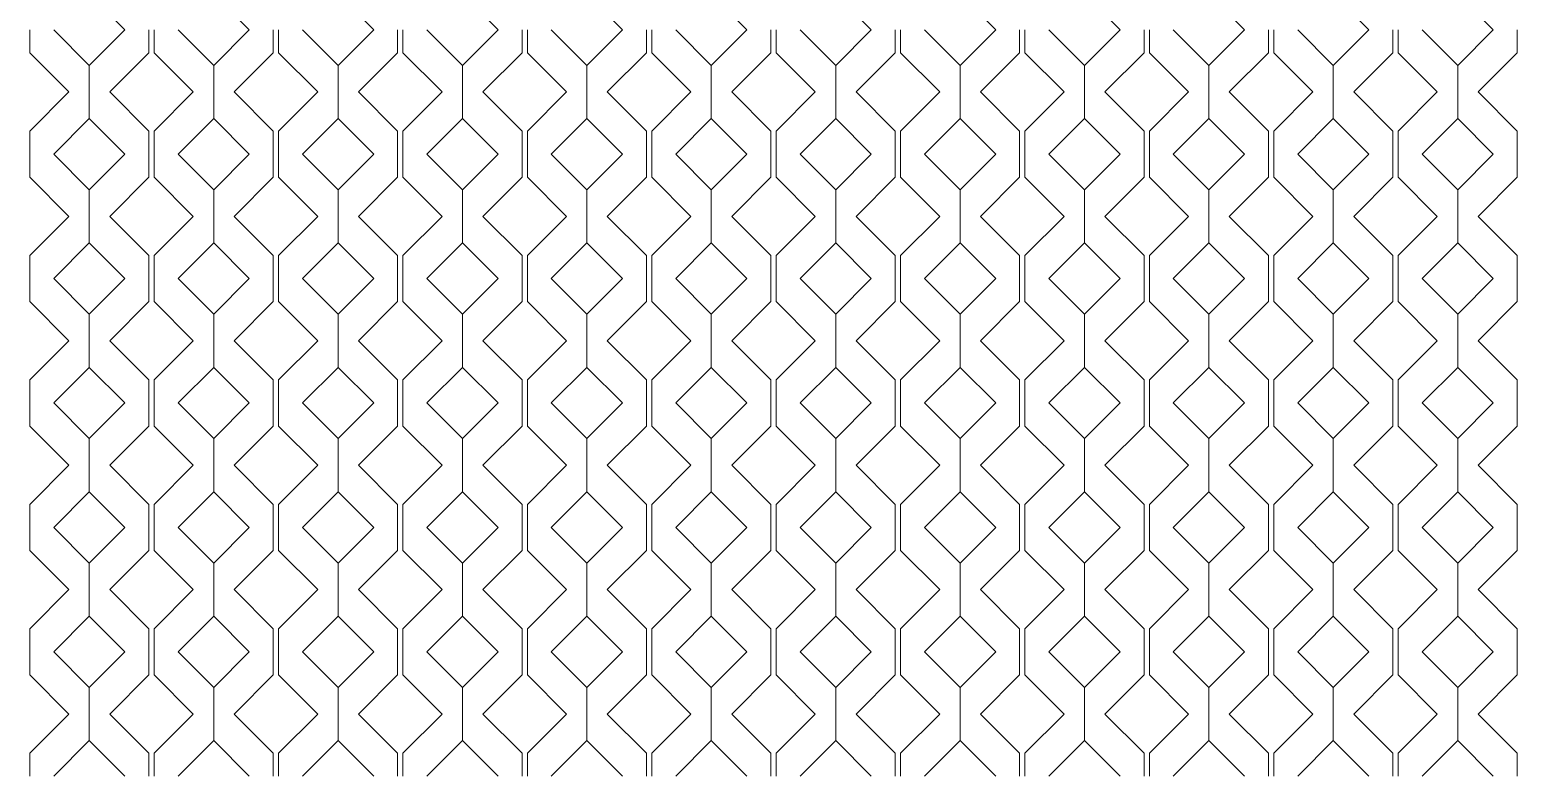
# Model space of a CAD drawing. Header units: millimetres. Extents: x -20794 to 71174, y -103753 to 30644.
# Drawn here: x -8493 to -4507, y 15667 to 17667 of the extents above; entities that cross this region are included whole.
import ezdxf

# ---------------------------------------------------------------- set-up
doc = ezdxf.new("R2010")
doc.units = ezdxf.units.MM
doc.header["$MEASUREMENT"] = 0
doc.layers.add('Местность - Рельеф', color=7, linetype='Continuous')
doc.layers.add('Местность - Рельеф_Ном._пера__102', color=7, linetype='Continuous', lineweight=5, true_color=0xcccccc)

# ---------------------------------------------------------------- blocks, each defined once
blk = doc.blocks.new('*X1')
at = {"layer": 'Местность - Рельеф_Ном._пера__102', "color": 254, "linetype": 'Continuous', "lineweight": 5, "true_color": 0xcccccc}
for p, q in [((-8333.324835, 17762.0786), (-8237.8952, 17666.649)), ((-7999.991835, 17762.0786), (-7904.5622, 17666.649)), ((-7666.658835, 17762.0786), (-7571.2292, 17666.649)), ((-7333.325835, 17762.0786), (-7237.8962, 17666.649)), ((-6999.992835, 17762.0786), (-6904.5632, 17666.649)), ((-6666.659835, 17762.0786), (-6571.2302, 17666.649)), ((-6333.326835, 17762.0786), (-6237.8972, 17666.649)), ((-5999.993835, 17762.0786), (-5904.5642, 17666.649)), ((-5666.660835, 17762.0786), (-5571.2312, 17666.649)), ((-5333.327835, 17762.0786), (-5237.8982, 17666.649)), ((-4999.994835, 17762.0786), (-4904.5652, 17666.649)), ((-4666.661835, 17762.0786), (-4571.2322, 17666.649)), ((-8492.894, 17666.649), (-8492.894, 17604.905)), ((-8333.325, 17571.22), (-8428.754, 17666.649)), ((-8237.8954, 17666.649), (-8333.325, 17571.22)), ((-8173.756, 17666.649), (-8173.756, 17604.905)), ((-8159.561, 17666.649), (-8159.561, 17604.905)), ((-7999.992, 17571.22), (-8095.421, 17666.649)), ((-7904.5624, 17666.649), (-7999.992, 17571.22)), ((-7840.423, 17666.649), (-7840.423, 17604.905)), ((-7826.228, 17666.649), (-7826.228, 17604.905)), ((-7666.659, 17571.22), (-7762.088, 17666.649)), ((-7571.2294, 17666.649), (-7666.659, 17571.22)), ((-7507.09, 17666.649), (-7507.09, 17604.905)), ((-7492.895, 17666.649), (-7492.895, 17604.905)), ((-7333.326, 17571.22), (-7428.755, 17666.649)), ((-7237.8964, 17666.649), (-7333.326, 17571.22)), ((-7173.757, 17666.649), (-7173.757, 17604.905)), ((-7159.562, 17666.649), (-7159.562, 17604.905)), ((-6999.993, 17571.22), (-7095.422, 17666.649)), ((-6904.5634, 17666.649), (-6999.993, 17571.22)), ((-6840.424, 17666.649), (-6840.424, 17604.905)), ((-6826.229, 17666.649), (-6826.229, 17604.905)), ((-6666.66, 17571.22), (-6762.089, 17666.649)), ((-6571.2304, 17666.649), (-6666.66, 17571.22)), ((-6507.091, 17666.649), (-6507.091, 17604.905)), ((-6492.896, 17666.649), (-6492.896, 17604.905)), ((-6333.327, 17571.22), (-6428.756, 17666.649)), ((-6237.8974, 17666.649), (-6333.327, 17571.22)), ((-6173.758, 17666.649), (-6173.758, 17604.905)), ((-6159.563, 17666.649), (-6159.563, 17604.905)), ((-5999.994, 17571.22), (-6095.423, 17666.649)), ((-5904.5644, 17666.649), (-5999.994, 17571.22)), ((-5840.425, 17666.649), (-5840.425, 17604.905)), ((-5826.23, 17666.649), (-5826.23, 17604.905)), ((-5666.661, 17571.22), (-5762.09, 17666.649)), ((-5571.2314, 17666.649), (-5666.661, 17571.22)), ((-5507.092, 17666.649), (-5507.092, 17604.905)), ((-5492.897, 17666.649), (-5492.897, 17604.905)), ((-5333.328, 17571.22), (-5428.757, 17666.649)), ((-5237.8984, 17666.649), (-5333.328, 17571.22)), ((-5173.759, 17666.649), (-5173.759, 17604.905)), ((-5159.564, 17666.649), (-5159.564, 17604.905)), ((-4999.995, 17571.22), (-5095.424, 17666.649)), ((-4904.5654, 17666.649), (-4999.995, 17571.22)), ((-4840.426, 17666.649), (-4840.426, 17604.905)), ((-4826.231, 17666.649), (-4826.231, 17604.905)), ((-4666.662, 17571.22), (-4762.091, 17666.649)), ((-4571.2324, 17666.649), (-4666.662, 17571.22)), ((-4507.093, 17666.649), (-4507.093, 17604.905)), ((-8387.972, 17499.983), (-8492.894, 17604.905)), ((-8173.756, 17604.905), (-8278.6781, 17499.983)), ((-8054.639, 17499.983), (-8159.561, 17604.905)), ((-7840.423, 17604.905), (-7945.3451, 17499.983)), ((-7721.306, 17499.983), (-7826.228, 17604.905)), ((-7507.09, 17604.905), (-7612.0121, 17499.983)), ((-7387.973, 17499.983), (-7492.895, 17604.905)), ((-7173.757, 17604.905), (-7278.6791, 17499.983)), ((-7054.64, 17499.983), (-7159.562, 17604.905)), ((-6840.424, 17604.905), (-6945.3461, 17499.983)), ((-6721.307, 17499.983), (-6826.229, 17604.905)), ((-6507.091, 17604.905), (-6612.0131, 17499.983)), ((-6387.974, 17499.983), (-6492.896, 17604.905)), ((-6173.758, 17604.905), (-6278.6801, 17499.983)), ((-6054.641, 17499.983), (-6159.563, 17604.905)), ((-5840.425, 17604.905), (-5945.3471, 17499.983)), ((-5721.308, 17499.983), (-5826.23, 17604.905)), ((-5507.092, 17604.905), (-5612.0141, 17499.983)), ((-5387.975, 17499.983), (-5492.897, 17604.905)), ((-5173.759, 17604.905), (-5278.6811, 17499.983)), ((-5054.642, 17499.983), (-5159.564, 17604.905)), ((-4840.426, 17604.905), (-4945.3481, 17499.983)), ((-4721.309, 17499.983), (-4826.231, 17604.905)), ((-4507.093, 17604.905), (-4612.0151, 17499.983)), ((-8333.325, 17428.7456), (-8333.325, 17571.22)), ((-8333.324835, 17571.22), (-8333.324835, 17428.7456)), ((-7999.992, 17428.7456), (-7999.992, 17571.22)), ((-7999.991835, 17571.22), (-7999.991835, 17428.7456)), ((-7666.659, 17428.7456), (-7666.659, 17571.22)), ((-7666.658835, 17571.22), (-7666.658835, 17428.7456)), ((-7333.326, 17428.7456), (-7333.326, 17571.22)), ((-7333.325835, 17571.22), (-7333.325835, 17428.7456)), ((-6999.993, 17428.7456), (-6999.993, 17571.22)), ((-6999.992835, 17571.22), (-6999.992835, 17428.7456)), ((-6666.66, 17428.7456), (-6666.66, 17571.22)), ((-6666.659835, 17571.22), (-6666.659835, 17428.7456)), ((-6333.327, 17428.7456), (-6333.327, 17571.22)), ((-6333.326835, 17571.22), (-6333.326835, 17428.7456)), ((-5999.994, 17428.7456), (-5999.994, 17571.22)), ((-5999.993835, 17571.22), (-5999.993835, 17428.7456)), ((-5666.661, 17428.7456), (-5666.661, 17571.22)), ((-5666.660835, 17571.22), (-5666.660835, 17428.7456)), ((-5333.328, 17428.7456), (-5333.328, 17571.22)), ((-5333.327835, 17571.22), (-5333.327835, 17428.7456)), ((-4999.995, 17428.7456), (-4999.995, 17571.22)), ((-4999.994835, 17571.22), (-4999.994835, 17428.7456)), ((-4666.662, 17428.7456), (-4666.662, 17571.22)), ((-4666.661835, 17571.22), (-4666.661835, 17428.7456)), ((-8492.894, 17395.0605), (-8387.972, 17499.983)), ((-8278.6781, 17499.983), (-8173.756, 17395.0605)), ((-8159.561, 17395.0605), (-8054.639, 17499.983)), ((-7945.3451, 17499.983), (-7840.423, 17395.0605)), ((-7826.228, 17395.0605), (-7721.306, 17499.983)), ((-7612.0121, 17499.983), (-7507.09, 17395.0605)), ((-7492.895, 17395.0605), (-7387.973, 17499.983)), ((-7278.6791, 17499.983), (-7173.757, 17395.0605)), ((-7159.562, 17395.0605), (-7054.64, 17499.983)), ((-6945.3461, 17499.983), (-6840.424, 17395.0605)), ((-6826.229, 17395.0605), (-6721.307, 17499.983)), ((-6612.0131, 17499.983), (-6507.091, 17395.0605)), ((-6492.896, 17395.0605), (-6387.974, 17499.983)), ((-6278.6801, 17499.983), (-6173.758, 17395.0605)), ((-6159.563, 17395.0605), (-6054.641, 17499.983)), ((-5945.3471, 17499.983), (-5840.425, 17395.0605)), ((-5826.23, 17395.0605), (-5721.308, 17499.983)), ((-5612.0141, 17499.983), (-5507.092, 17395.0605)), ((-5492.897, 17395.0605), (-5387.975, 17499.983)), ((-5278.6811, 17499.983), (-5173.759, 17395.0605)), ((-5159.564, 17395.0605), (-5054.642, 17499.983)), ((-4945.3481, 17499.983), (-4840.426, 17395.0605)), ((-4826.231, 17395.0605), (-4721.309, 17499.983)), ((-4612.0151, 17499.983), (-4507.093, 17395.0605)), ((-8428.754, 17333.316165), (-8333.325, 17428.7458)), ((-8333.324835, 17428.7456), (-8237.8952, 17333.316)), ((-8095.421, 17333.316165), (-7999.992, 17428.7458)), ((-7999.991835, 17428.7456), (-7904.5622, 17333.316)), ((-7762.088, 17333.316165), (-7666.659, 17428.7458)), ((-7666.658835, 17428.7456), (-7571.2292, 17333.316)), ((-7428.755, 17333.316165), (-7333.326, 17428.7458)), ((-7333.325835, 17428.7456), (-7237.8962, 17333.316)), ((-7095.422, 17333.316165), (-6999.993, 17428.7458)), ((-6999.992835, 17428.7456), (-6904.5632, 17333.316)), ((-6762.089, 17333.316165), (-6666.66, 17428.7458)), ((-6666.659835, 17428.7456), (-6571.2302, 17333.316)), ((-6428.756, 17333.316165), (-6333.327, 17428.7458)), ((-6333.326835, 17428.7456), (-6237.8972, 17333.316)), ((-6095.423, 17333.316165), (-5999.994, 17428.7458)), ((-5999.993835, 17428.7456), (-5904.5642, 17333.316)), ((-5762.09, 17333.316165), (-5666.661, 17428.7458)), ((-5666.660835, 17428.7456), (-5571.2312, 17333.316)), ((-5428.757, 17333.316165), (-5333.328, 17428.7458)), ((-5333.327835, 17428.7456), (-5237.8982, 17333.316)), ((-5095.424, 17333.316165), (-4999.995, 17428.7458)), ((-4999.994835, 17428.7456), (-4904.5652, 17333.316)), ((-4762.091, 17333.316165), (-4666.662, 17428.7458)), ((-4666.661835, 17428.7456), (-4571.2322, 17333.316)), ((-8492.894, 17395.0605), (-8492.894, 17333.316)), ((-8173.756, 17395.0605), (-8173.756, 17333.316)), ((-8159.561, 17395.0605), (-8159.561, 17333.316)), ((-7840.423, 17395.0605), (-7840.423, 17333.316)), ((-7826.228, 17395.0605), (-7826.228, 17333.316)), ((-7507.09, 17395.0605), (-7507.09, 17333.316)), ((-7492.895, 17395.0605), (-7492.895, 17333.316)), ((-7173.757, 17395.0605), (-7173.757, 17333.316)), ((-7159.562, 17395.0605), (-7159.562, 17333.316)), ((-6840.424, 17395.0605), (-6840.424, 17333.316)), ((-6826.229, 17395.0605), (-6826.229, 17333.316)), ((-6507.091, 17395.0605), (-6507.091, 17333.316)), ((-6492.896, 17395.0605), (-6492.896, 17333.316)), ((-6173.758, 17395.0605), (-6173.758, 17333.316)), ((-6159.563, 17395.0605), (-6159.563, 17333.316)), ((-5840.425, 17395.0605), (-5840.425, 17333.316)), ((-5826.23, 17395.0605), (-5826.23, 17333.316)), ((-5507.092, 17395.0605), (-5507.092, 17333.316)), ((-5492.897, 17395.0605), (-5492.897, 17333.316)), ((-5173.759, 17395.0605), (-5173.759, 17333.316)), ((-5159.564, 17395.0605), (-5159.564, 17333.316)), ((-4840.426, 17395.0605), (-4840.426, 17333.316)), ((-4826.231, 17395.0605), (-4826.231, 17333.316)), ((-4507.093, 17395.0605), (-4507.093, 17333.316)), ((-8492.894, 17333.316), (-8492.894, 17271.572)), ((-8333.325, 17237.887), (-8428.754, 17333.316)), ((-8237.8954, 17333.316), (-8333.325, 17237.887)), ((-8173.756, 17333.316), (-8173.756, 17271.572)), ((-8159.561, 17333.316), (-8159.561, 17271.572)), ((-7999.992, 17237.887), (-8095.421, 17333.316)), ((-7904.5624, 17333.316), (-7999.992, 17237.887)), ((-7840.423, 17333.316), (-7840.423, 17271.572)), ((-7826.228, 17333.316), (-7826.228, 17271.572)), ((-7666.659, 17237.887), (-7762.088, 17333.316)), ((-7571.2294, 17333.316), (-7666.659, 17237.887)), ((-7507.09, 17333.316), (-7507.09, 17271.572)), ((-7492.895, 17333.316), (-7492.895, 17271.572)), ((-7333.326, 17237.887), (-7428.755, 17333.316)), ((-7237.8964, 17333.316), (-7333.326, 17237.887)), ((-7173.757, 17333.316), (-7173.757, 17271.572)), ((-7159.562, 17333.316), (-7159.562, 17271.572)), ((-6999.993, 17237.887), (-7095.422, 17333.316)), ((-6904.5634, 17333.316), (-6999.993, 17237.887)), ((-6840.424, 17333.316), (-6840.424, 17271.572)), ((-6826.229, 17333.316), (-6826.229, 17271.572)), ((-6666.66, 17237.887), (-6762.089, 17333.316)), ((-6571.2304, 17333.316), (-6666.66, 17237.887)), ((-6507.091, 17333.316), (-6507.091, 17271.572)), ((-6492.896, 17333.316), (-6492.896, 17271.572)), ((-6333.327, 17237.887), (-6428.756, 17333.316)), ((-6237.8974, 17333.316), (-6333.327, 17237.887)), ((-6173.758, 17333.316), (-6173.758, 17271.572)), ((-6159.563, 17333.316), (-6159.563, 17271.572)), ((-5999.994, 17237.887), (-6095.423, 17333.316)), ((-5904.5644, 17333.316), (-5999.994, 17237.887)), ((-5840.425, 17333.316), (-5840.425, 17271.572)), ((-5826.23, 17333.316), (-5826.23, 17271.572)), ((-5666.661, 17237.887), (-5762.09, 17333.316)), ((-5571.2314, 17333.316), (-5666.661, 17237.887)), ((-5507.092, 17333.316), (-5507.092, 17271.572)), ((-5492.897, 17333.316), (-5492.897, 17271.572)), ((-5333.328, 17237.887), (-5428.757, 17333.316)), ((-5237.8984, 17333.316), (-5333.328, 17237.887)), ((-5173.759, 17333.316), (-5173.759, 17271.572)), ((-5159.564, 17333.316), (-5159.564, 17271.572)), ((-4999.995, 17237.887), (-5095.424, 17333.316)), ((-4904.5654, 17333.316), (-4999.995, 17237.887)), ((-4840.426, 17333.316), (-4840.426, 17271.572)), ((-4826.231, 17333.316), (-4826.231, 17271.572)), ((-4666.662, 17237.887), (-4762.091, 17333.316)), ((-4571.2324, 17333.316), (-4666.662, 17237.887)), ((-4507.093, 17333.316), (-4507.093, 17271.572)), ((-8387.972, 17166.65), (-8492.894, 17271.572)), ((-8173.756, 17271.572), (-8278.6781, 17166.65)), ((-8054.639, 17166.65), (-8159.561, 17271.572)), ((-7840.423, 17271.572), (-7945.3451, 17166.65)), ((-7721.306, 17166.65), (-7826.228, 17271.572)), ((-7507.09, 17271.572), (-7612.0121, 17166.65)), ((-7387.973, 17166.65), (-7492.895, 17271.572)), ((-7173.757, 17271.572), (-7278.6791, 17166.65)), ((-7054.64, 17166.65), (-7159.562, 17271.572)), ((-6840.424, 17271.572), (-6945.3461, 17166.65)), ((-6721.307, 17166.65), (-6826.229, 17271.572)), ((-6507.091, 17271.572), (-6612.0131, 17166.65)), ((-6387.974, 17166.65), (-6492.896, 17271.572)), ((-6173.758, 17271.572), (-6278.6801, 17166.65)), ((-6054.641, 17166.65), (-6159.563, 17271.572)), ((-5840.425, 17271.572), (-5945.3471, 17166.65)), ((-5721.308, 17166.65), (-5826.23, 17271.572)), ((-5507.092, 17271.572), (-5612.0141, 17166.65)), ((-5387.975, 17166.65), (-5492.897, 17271.572)), ((-5173.759, 17271.572), (-5278.6811, 17166.65)), ((-5054.642, 17166.65), (-5159.564, 17271.572)), ((-4840.426, 17271.572), (-4945.3481, 17166.65)), ((-4721.309, 17166.65), (-4826.231, 17271.572)), ((-4507.093, 17271.572), (-4612.0151, 17166.65)), ((-8333.325, 17095.4126), (-8333.325, 17237.887)), ((-8333.324835, 17237.887), (-8333.324835, 17095.4126)), ((-7999.992, 17095.4126), (-7999.992, 17237.887)), ((-7999.991835, 17237.887), (-7999.991835, 17095.4126)), ((-7666.659, 17095.4126), (-7666.659, 17237.887)), ((-7666.658835, 17237.887), (-7666.658835, 17095.4126)), ((-7333.326, 17095.4126), (-7333.326, 17237.887)), ((-7333.325835, 17237.887), (-7333.325835, 17095.4126)), ((-6999.993, 17095.4126), (-6999.993, 17237.887)), ((-6999.992835, 17237.887), (-6999.992835, 17095.4126)), ((-6666.66, 17095.4126), (-6666.66, 17237.887)), ((-6666.659835, 17237.887), (-6666.659835, 17095.4126)), ((-6333.327, 17095.4126), (-6333.327, 17237.887)), ((-6333.326835, 17237.887), (-6333.326835, 17095.4126)), ((-5999.994, 17095.4126), (-5999.994, 17237.887)), ((-5999.993835, 17237.887), (-5999.993835, 17095.4126)), ((-5666.661, 17095.4126), (-5666.661, 17237.887)), ((-5666.660835, 17237.887), (-5666.660835, 17095.4126)), ((-5333.328, 17095.4126), (-5333.328, 17237.887)), ((-5333.327835, 17237.887), (-5333.327835, 17095.4126)), ((-4999.995, 17095.4126), (-4999.995, 17237.887)), ((-4999.994835, 17237.887), (-4999.994835, 17095.4126)), ((-4666.662, 17095.4126), (-4666.662, 17237.887)), ((-4666.661835, 17237.887), (-4666.661835, 17095.4126)), ((-8492.894, 17061.7275), (-8387.972, 17166.65)), ((-8278.6781, 17166.65), (-8173.756, 17061.7275)), ((-8159.561, 17061.7275), (-8054.639, 17166.65)), ((-7945.3451, 17166.65), (-7840.423, 17061.7275)), ((-7826.228, 17061.7275), (-7721.306, 17166.65)), ((-7612.0121, 17166.65), (-7507.09, 17061.7275)), ((-7492.895, 17061.7275), (-7387.973, 17166.65)), ((-7278.6791, 17166.65), (-7173.757, 17061.7275)), ((-7159.562, 17061.7275), (-7054.64, 17166.65)), ((-6945.3461, 17166.65), (-6840.424, 17061.7275)), ((-6826.229, 17061.7275), (-6721.307, 17166.65)), ((-6612.0131, 17166.65), (-6507.091, 17061.7275)), ((-6492.896, 17061.7275), (-6387.974, 17166.65)), ((-6278.6801, 17166.65), (-6173.758, 17061.7275)), ((-6159.563, 17061.7275), (-6054.641, 17166.65)), ((-5945.3471, 17166.65), (-5840.425, 17061.7275)), ((-5826.23, 17061.7275), (-5721.308, 17166.65)), ((-5612.0141, 17166.65), (-5507.092, 17061.7275)), ((-5492.897, 17061.7275), (-5387.975, 17166.65)), ((-5278.6811, 17166.65), (-5173.759, 17061.7275)), ((-5159.564, 17061.7275), (-5054.642, 17166.65)), ((-4945.3481, 17166.65), (-4840.426, 17061.7275)), ((-4826.231, 17061.7275), (-4721.309, 17166.65)), ((-4612.0151, 17166.65), (-4507.093, 17061.7275)), ((-8492.894, 17061.7275), (-8492.894, 16999.983)), ((-8428.754, 16999.983165), (-8333.325, 17095.4128)), ((-8333.324835, 17095.4126), (-8237.8952, 16999.983)), ((-8173.756, 17061.7275), (-8173.756, 16999.983)), ((-8159.561, 17061.7275), (-8159.561, 16999.983)), ((-8095.421, 16999.983165), (-7999.992, 17095.4128)), ((-7999.991835, 17095.4126), (-7904.5622, 16999.983)), ((-7840.423, 17061.7275), (-7840.423, 16999.983)), ((-7826.228, 17061.7275), (-7826.228, 16999.983)), ((-7762.088, 16999.983165), (-7666.659, 17095.4128)), ((-7666.658835, 17095.4126), (-7571.2292, 16999.983)), ((-7507.09, 17061.7275), (-7507.09, 16999.983)), ((-7492.895, 17061.7275), (-7492.895, 16999.983)), ((-7428.755, 16999.983165), (-7333.326, 17095.4128)), ((-7333.325835, 17095.4126), (-7237.8962, 16999.983)), ((-7173.757, 17061.7275), (-7173.757, 16999.983)), ((-7159.562, 17061.7275), (-7159.562, 16999.983)), ((-7095.422, 16999.983165), (-6999.993, 17095.4128)), ((-6999.992835, 17095.4126), (-6904.5632, 16999.983)), ((-6840.424, 17061.7275), (-6840.424, 16999.983)), ((-6826.229, 17061.7275), (-6826.229, 16999.983)), ((-6762.089, 16999.983165), (-6666.66, 17095.4128)), ((-6666.659835, 17095.4126), (-6571.2302, 16999.983)), ((-6507.091, 17061.7275), (-6507.091, 16999.983)), ((-6492.896, 17061.7275), (-6492.896, 16999.983)), ((-6428.756, 16999.983165), (-6333.327, 17095.4128)), ((-6333.326835, 17095.4126), (-6237.8972, 16999.983)), ((-6173.758, 17061.7275), (-6173.758, 16999.983)), ((-6159.563, 17061.7275), (-6159.563, 16999.983)), ((-6095.423, 16999.983165), (-5999.994, 17095.4128)), ((-5999.993835, 17095.4126), (-5904.5642, 16999.983)), ((-5840.425, 17061.7275), (-5840.425, 16999.983)), ((-5826.23, 17061.7275), (-5826.23, 16999.983)), ((-5762.09, 16999.983165), (-5666.661, 17095.4128)), ((-5666.660835, 17095.4126), (-5571.2312, 16999.983)), ((-5507.092, 17061.7275), (-5507.092, 16999.983)), ((-5492.897, 17061.7275), (-5492.897, 16999.983)), ((-5428.757, 16999.983165), (-5333.328, 17095.4128)), ((-5333.327835, 17095.4126), (-5237.8982, 16999.983)), ((-5173.759, 17061.7275), (-5173.759, 16999.983)), ((-5159.564, 17061.7275), (-5159.564, 16999.983)), ((-5095.424, 16999.983165), (-4999.995, 17095.4128)), ((-4999.994835, 17095.4126), (-4904.5652, 16999.983)), ((-4840.426, 17061.7275), (-4840.426, 16999.983)), ((-4826.231, 17061.7275), (-4826.231, 16999.983)), ((-4762.091, 16999.983165), (-4666.662, 17095.4128)), ((-4666.661835, 17095.4126), (-4571.2322, 16999.983)), ((-4507.093, 17061.7275), (-4507.093, 16999.983)), ((-8492.894, 16999.983), (-8492.894, 16938.239)), ((-8333.325, 16904.554), (-8428.754, 16999.983)), ((-8237.8954, 16999.983), (-8333.325, 16904.554)), ((-8173.756, 16999.983), (-8173.756, 16938.239)), ((-8159.561, 16999.983), (-8159.561, 16938.239)), ((-7999.992, 16904.554), (-8095.421, 16999.983)), ((-7904.5624, 16999.983), (-7999.992, 16904.554)), ((-7840.423, 16999.983), (-7840.423, 16938.239)), ((-7826.228, 16999.983), (-7826.228, 16938.239)), ((-7666.659, 16904.554), (-7762.088, 16999.983)), ((-7571.2294, 16999.983), (-7666.659, 16904.554)), ((-7507.09, 16999.983), (-7507.09, 16938.239)), ((-7492.895, 16999.983), (-7492.895, 16938.239)), ((-7333.326, 16904.554), (-7428.755, 16999.983)), ((-7237.8964, 16999.983), (-7333.326, 16904.554)), ((-7173.757, 16999.983), (-7173.757, 16938.239)), ((-7159.562, 16999.983), (-7159.562, 16938.239)), ((-6999.993, 16904.554), (-7095.422, 16999.983)), ((-6904.5634, 16999.983), (-6999.993, 16904.554)), ((-6840.424, 16999.983), (-6840.424, 16938.239)), ((-6826.229, 16999.983), (-6826.229, 16938.239)), ((-6666.66, 16904.554), (-6762.089, 16999.983)), ((-6571.2304, 16999.983), (-6666.66, 16904.554)), ((-6507.091, 16999.983), (-6507.091, 16938.239)), ((-6492.896, 16999.983), (-6492.896, 16938.239)), ((-6333.327, 16904.554), (-6428.756, 16999.983)), ((-6237.8974, 16999.983), (-6333.327, 16904.554)), ((-6173.758, 16999.983), (-6173.758, 16938.239)), ((-6159.563, 16999.983), (-6159.563, 16938.239)), ((-5999.994, 16904.554), (-6095.423, 16999.983)), ((-5904.5644, 16999.983), (-5999.994, 16904.554)), ((-5840.425, 16999.983), (-5840.425, 16938.239)), ((-5826.23, 16999.983), (-5826.23, 16938.239)), ((-5666.661, 16904.554), (-5762.09, 16999.983)), ((-5571.2314, 16999.983), (-5666.661, 16904.554)), ((-5507.092, 16999.983), (-5507.092, 16938.239)), ((-5492.897, 16999.983), (-5492.897, 16938.239)), ((-5333.328, 16904.554), (-5428.757, 16999.983)), ((-5237.8984, 16999.983), (-5333.328, 16904.554)), ((-5173.759, 16999.983), (-5173.759, 16938.239)), ((-5159.564, 16999.983), (-5159.564, 16938.239)), ((-4999.995, 16904.554), (-5095.424, 16999.983)), ((-4904.5654, 16999.983), (-4999.995, 16904.554)), ((-4840.426, 16999.983), (-4840.426, 16938.239)), ((-4826.231, 16999.983), (-4826.231, 16938.239)), ((-4666.662, 16904.554), (-4762.091, 16999.983)), ((-4571.2324, 16999.983), (-4666.662, 16904.554)), ((-4507.093, 16999.983), (-4507.093, 16938.239)), ((-8387.972, 16833.317), (-8492.894, 16938.239)), ((-8333.325, 16762.0796), (-8333.325, 16904.554)), ((-8333.324835, 16904.554), (-8333.324835, 16762.0796)), ((-8173.756, 16938.239), (-8278.6781, 16833.317)), ((-8054.639, 16833.317), (-8159.561, 16938.239)), ((-7999.992, 16762.0796), (-7999.992, 16904.554)), ((-7999.991835, 16904.554), (-7999.991835, 16762.0796)), ((-7840.423, 16938.239), (-7945.3451, 16833.317)), ((-7721.306, 16833.317), (-7826.228, 16938.239)), ((-7666.659, 16762.0796), (-7666.659, 16904.554)), ((-7666.658835, 16904.554), (-7666.658835, 16762.0796)), ((-7507.09, 16938.239), (-7612.0121, 16833.317)), ((-7387.973, 16833.317), (-7492.895, 16938.239)), ((-7333.326, 16762.0796), (-7333.326, 16904.554)), ((-7333.325835, 16904.554), (-7333.325835, 16762.0796)), ((-7173.757, 16938.239), (-7278.6791, 16833.317)), ((-7054.64, 16833.317), (-7159.562, 16938.239)), ((-6999.993, 16762.0796), (-6999.993, 16904.554)), ((-6999.992835, 16904.554), (-6999.992835, 16762.0796)), ((-6840.424, 16938.239), (-6945.3461, 16833.317)), ((-6721.307, 16833.317), (-6826.229, 16938.239)), ((-6666.66, 16762.0796), (-6666.66, 16904.554)), ((-6666.659835, 16904.554), (-6666.659835, 16762.0796)), ((-6507.091, 16938.239), (-6612.0131, 16833.317)), ((-6387.974, 16833.317), (-6492.896, 16938.239)), ((-6333.327, 16762.0796), (-6333.327, 16904.554)), ((-6333.326835, 16904.554), (-6333.326835, 16762.0796)), ((-6173.758, 16938.239), (-6278.6801, 16833.317)), ((-6054.641, 16833.317), (-6159.563, 16938.239)), ((-5999.994, 16762.0796), (-5999.994, 16904.554)), ((-5999.993835, 16904.554), (-5999.993835, 16762.0796)), ((-5840.425, 16938.239), (-5945.3471, 16833.317)), ((-5721.308, 16833.317), (-5826.23, 16938.239)), ((-5666.661, 16762.0796), (-5666.661, 16904.554)), ((-5666.660835, 16904.554), (-5666.660835, 16762.0796)), ((-5507.092, 16938.239), (-5612.0141, 16833.317)), ((-5387.975, 16833.317), (-5492.897, 16938.239)), ((-5333.328, 16762.0796), (-5333.328, 16904.554)), ((-5333.327835, 16904.554), (-5333.327835, 16762.0796)), ((-5173.759, 16938.239), (-5278.6811, 16833.317)), ((-5054.642, 16833.317), (-5159.564, 16938.239)), ((-4999.995, 16762.0796), (-4999.995, 16904.554)), ((-4999.994835, 16904.554), (-4999.994835, 16762.0796)), ((-4840.426, 16938.239), (-4945.3481, 16833.317)), ((-4721.309, 16833.317), (-4826.231, 16938.239)), ((-4666.662, 16762.0796), (-4666.662, 16904.554)), ((-4666.661835, 16904.554), (-4666.661835, 16762.0796)), ((-4507.093, 16938.239), (-4612.0151, 16833.317)), ((-8492.894, 16728.3945), (-8387.972, 16833.317)), ((-8278.6781, 16833.317), (-8173.756, 16728.3945)), ((-8159.561, 16728.3945), (-8054.639, 16833.317)), ((-7945.3451, 16833.317), (-7840.423, 16728.3945)), ((-7826.228, 16728.3945), (-7721.306, 16833.317)), ((-7612.0121, 16833.317), (-7507.09, 16728.3945)), ((-7492.895, 16728.3945), (-7387.973, 16833.317)), ((-7278.6791, 16833.317), (-7173.757, 16728.3945)), ((-7159.562, 16728.3945), (-7054.64, 16833.317)), ((-6945.3461, 16833.317), (-6840.424, 16728.3945)), ((-6826.229, 16728.3945), (-6721.307, 16833.317)), ((-6612.0131, 16833.317), (-6507.091, 16728.3945)), ((-6492.896, 16728.3945), (-6387.974, 16833.317)), ((-6278.6801, 16833.317), (-6173.758, 16728.3945)), ((-6159.563, 16728.3945), (-6054.641, 16833.317)), ((-5945.3471, 16833.317), (-5840.425, 16728.3945)), ((-5826.23, 16728.3945), (-5721.308, 16833.317)), ((-5612.0141, 16833.317), (-5507.092, 16728.3945)), ((-5492.897, 16728.3945), (-5387.975, 16833.317)), ((-5278.6811, 16833.317), (-5173.759, 16728.3945)), ((-5159.564, 16728.3945), (-5054.642, 16833.317)), ((-4945.3481, 16833.317), (-4840.426, 16728.3945)), ((-4826.231, 16728.3945), (-4721.309, 16833.317)), ((-4612.0151, 16833.317), (-4507.093, 16728.3945)), ((-8428.754, 16666.650165), (-8333.325, 16762.0798)), ((-8333.324835, 16762.0796), (-8237.8952, 16666.65)), ((-8095.421, 16666.650165), (-7999.992, 16762.0798)), ((-7999.991835, 16762.0796), (-7904.5622, 16666.65)), ((-7762.088, 16666.650165), (-7666.659, 16762.0798)), ((-7666.658835, 16762.0796), (-7571.2292, 16666.65)), ((-7428.755, 16666.650165), (-7333.326, 16762.0798)), ((-7333.325835, 16762.0796), (-7237.8962, 16666.65)), ((-7095.422, 16666.650165), (-6999.993, 16762.0798)), ((-6999.992835, 16762.0796), (-6904.5632, 16666.65)), ((-6762.089, 16666.650165), (-6666.66, 16762.0798)), ((-6666.659835, 16762.0796), (-6571.2302, 16666.65)), ((-6428.756, 16666.650165), (-6333.327, 16762.0798)), ((-6333.326835, 16762.0796), (-6237.8972, 16666.65)), ((-6095.423, 16666.650165), (-5999.994, 16762.0798)), ((-5999.993835, 16762.0796), (-5904.5642, 16666.65)), ((-5762.09, 16666.650165), (-5666.661, 16762.0798)), ((-5666.660835, 16762.0796), (-5571.2312, 16666.65)), ((-5428.757, 16666.650165), (-5333.328, 16762.0798)), ((-5333.327835, 16762.0796), (-5237.8982, 16666.65)), ((-5095.424, 16666.650165), (-4999.995, 16762.0798)), ((-4999.994835, 16762.0796), (-4904.5652, 16666.65)), ((-4762.091, 16666.650165), (-4666.662, 16762.0798)), ((-4666.661835, 16762.0796), (-4571.2322, 16666.65)), ((-8492.894, 16728.3945), (-8492.894, 16666.65)), ((-8173.756, 16728.3945), (-8173.756, 16666.65)), ((-8159.561, 16728.3945), (-8159.561, 16666.65)), ((-7840.423, 16728.3945), (-7840.423, 16666.65)), ((-7826.228, 16728.3945), (-7826.228, 16666.65)), ((-7507.09, 16728.3945), (-7507.09, 16666.65)), ((-7492.895, 16728.3945), (-7492.895, 16666.65)), ((-7173.757, 16728.3945), (-7173.757, 16666.65)), ((-7159.562, 16728.3945), (-7159.562, 16666.65)), ((-6840.424, 16728.3945), (-6840.424, 16666.65)), ((-6826.229, 16728.3945), (-6826.229, 16666.65)), ((-6507.091, 16728.3945), (-6507.091, 16666.65)), ((-6492.896, 16728.3945), (-6492.896, 16666.65)), ((-6173.758, 16728.3945), (-6173.758, 16666.65)), ((-6159.563, 16728.3945), (-6159.563, 16666.65)), ((-5840.425, 16728.3945), (-5840.425, 16666.65)), ((-5826.23, 16728.3945), (-5826.23, 16666.65)), ((-5507.092, 16728.3945), (-5507.092, 16666.65)), ((-5492.897, 16728.3945), (-5492.897, 16666.65)), ((-5173.759, 16728.3945), (-5173.759, 16666.65)), ((-5159.564, 16728.3945), (-5159.564, 16666.65)), ((-4840.426, 16728.3945), (-4840.426, 16666.65)), ((-4826.231, 16728.3945), (-4826.231, 16666.65)), ((-4507.093, 16728.3945), (-4507.093, 16666.65)), ((-8492.894, 16666.65), (-8492.894, 16604.906)), ((-8333.325, 16571.221), (-8428.754, 16666.65)), ((-8237.8954, 16666.65), (-8333.325, 16571.221)), ((-8173.756, 16666.65), (-8173.756, 16604.906)), ((-8159.561, 16666.65), (-8159.561, 16604.906)), ((-7999.992, 16571.221), (-8095.421, 16666.65)), ((-7904.5624, 16666.65), (-7999.992, 16571.221)), ((-7840.423, 16666.65), (-7840.423, 16604.906)), ((-7826.228, 16666.65), (-7826.228, 16604.906)), ((-7666.659, 16571.221), (-7762.088, 16666.65)), ((-7571.2294, 16666.65), (-7666.659, 16571.221)), ((-7507.09, 16666.65), (-7507.09, 16604.906)), ((-7492.895, 16666.65), (-7492.895, 16604.906)), ((-7333.326, 16571.221), (-7428.755, 16666.65)), ((-7237.8964, 16666.65), (-7333.326, 16571.221)), ((-7173.757, 16666.65), (-7173.757, 16604.906)), ((-7159.562, 16666.65), (-7159.562, 16604.906)), ((-6999.993, 16571.221), (-7095.422, 16666.65)), ((-6904.5634, 16666.65), (-6999.993, 16571.221)), ((-6840.424, 16666.65), (-6840.424, 16604.906)), ((-6826.229, 16666.65), (-6826.229, 16604.906)), ((-6666.66, 16571.221), (-6762.089, 16666.65)), ((-6571.2304, 16666.65), (-6666.66, 16571.221)), ((-6507.091, 16666.65), (-6507.091, 16604.906)), ((-6492.896, 16666.65), (-6492.896, 16604.906)), ((-6333.327, 16571.221), (-6428.756, 16666.65)), ((-6237.8974, 16666.65), (-6333.327, 16571.221)), ((-6173.758, 16666.65), (-6173.758, 16604.906)), ((-6159.563, 16666.65), (-6159.563, 16604.906)), ((-5999.994, 16571.221), (-6095.423, 16666.65)), ((-5904.5644, 16666.65), (-5999.994, 16571.221)), ((-5840.425, 16666.65), (-5840.425, 16604.906)), ((-5826.23, 16666.65), (-5826.23, 16604.906)), ((-5666.661, 16571.221), (-5762.09, 16666.65)), ((-5571.2314, 16666.65), (-5666.661, 16571.221)), ((-5507.092, 16666.65), (-5507.092, 16604.906)), ((-5492.897, 16666.65), (-5492.897, 16604.906)), ((-5333.328, 16571.221), (-5428.757, 16666.65)), ((-5237.8984, 16666.65), (-5333.328, 16571.221)), ((-5173.759, 16666.65), (-5173.759, 16604.906)), ((-5159.564, 16666.65), (-5159.564, 16604.906)), ((-4999.995, 16571.221), (-5095.424, 16666.65)), ((-4904.5654, 16666.65), (-4999.995, 16571.221)), ((-4840.426, 16666.65), (-4840.426, 16604.906)), ((-4826.231, 16666.65), (-4826.231, 16604.906)), ((-4666.662, 16571.221), (-4762.091, 16666.65)), ((-4571.2324, 16666.65), (-4666.662, 16571.221)), ((-4507.093, 16666.65), (-4507.093, 16604.906)), ((-8387.972, 16499.984), (-8492.894, 16604.906)), ((-8173.756, 16604.906), (-8278.6781, 16499.984)), ((-8054.639, 16499.984), (-8159.561, 16604.906)), ((-7840.423, 16604.906), (-7945.3451, 16499.984)), ((-7721.306, 16499.984), (-7826.228, 16604.906)), ((-7507.09, 16604.906), (-7612.0121, 16499.984)), ((-7387.973, 16499.984), (-7492.895, 16604.906)), ((-7173.757, 16604.906), (-7278.6791, 16499.984)), ((-7054.64, 16499.984), (-7159.562, 16604.906)), ((-6840.424, 16604.906), (-6945.3461, 16499.984)), ((-6721.307, 16499.984), (-6826.229, 16604.906)), ((-6507.091, 16604.906), (-6612.0131, 16499.984)), ((-6387.974, 16499.984), (-6492.896, 16604.906)), ((-6173.758, 16604.906), (-6278.6801, 16499.984)), ((-6054.641, 16499.984), (-6159.563, 16604.906)), ((-5840.425, 16604.906), (-5945.3471, 16499.984)), ((-5721.308, 16499.984), (-5826.23, 16604.906)), ((-5507.092, 16604.906), (-5612.0141, 16499.984)), ((-5387.975, 16499.984), (-5492.897, 16604.906)), ((-5173.759, 16604.906), (-5278.6811, 16499.984)), ((-5054.642, 16499.984), (-5159.564, 16604.906)), ((-4840.426, 16604.906), (-4945.3481, 16499.984)), ((-4721.309, 16499.984), (-4826.231, 16604.906)), ((-4507.093, 16604.906), (-4612.0151, 16499.984)), ((-8333.325, 16428.7466), (-8333.325, 16571.221)), ((-8333.324835, 16571.221), (-8333.324835, 16428.7466)), ((-7999.992, 16428.7466), (-7999.992, 16571.221)), ((-7999.991835, 16571.221), (-7999.991835, 16428.7466)), ((-7666.659, 16428.7466), (-7666.659, 16571.221)), ((-7666.658835, 16571.221), (-7666.658835, 16428.7466)), ((-7333.326, 16428.7466), (-7333.326, 16571.221)), ((-7333.325835, 16571.221), (-7333.325835, 16428.7466)), ((-6999.993, 16428.7466), (-6999.993, 16571.221)), ((-6999.992835, 16571.221), (-6999.992835, 16428.7466)), ((-6666.66, 16428.7466), (-6666.66, 16571.221)), ((-6666.659835, 16571.221), (-6666.659835, 16428.7466)), ((-6333.327, 16428.7466), (-6333.327, 16571.221)), ((-6333.326835, 16571.221), (-6333.326835, 16428.7466)), ((-5999.994, 16428.7466), (-5999.994, 16571.221)), ((-5999.993835, 16571.221), (-5999.993835, 16428.7466)), ((-5666.661, 16428.7466), (-5666.661, 16571.221)), ((-5666.660835, 16571.221), (-5666.660835, 16428.7466)), ((-5333.328, 16428.7466), (-5333.328, 16571.221)), ((-5333.327835, 16571.221), (-5333.327835, 16428.7466)), ((-4999.995, 16428.7466), (-4999.995, 16571.221)), ((-4999.994835, 16571.221), (-4999.994835, 16428.7466)), ((-4666.662, 16428.7466), (-4666.662, 16571.221)), ((-4666.661835, 16571.221), (-4666.661835, 16428.7466)), ((-8492.894, 16395.0615), (-8387.972, 16499.984)), ((-8278.6781, 16499.984), (-8173.756, 16395.0615)), ((-8159.561, 16395.0615), (-8054.639, 16499.984)), ((-7945.3451, 16499.984), (-7840.423, 16395.0615)), ((-7826.228, 16395.0615), (-7721.306, 16499.984)), ((-7612.0121, 16499.984), (-7507.09, 16395.0615)), ((-7492.895, 16395.0615), (-7387.973, 16499.984)), ((-7278.6791, 16499.984), (-7173.757, 16395.0615)), ((-7159.562, 16395.0615), (-7054.64, 16499.984)), ((-6945.3461, 16499.984), (-6840.424, 16395.0615)), ((-6826.229, 16395.0615), (-6721.307, 16499.984)), ((-6612.0131, 16499.984), (-6507.091, 16395.0615)), ((-6492.896, 16395.0615), (-6387.974, 16499.984)), ((-6278.6801, 16499.984), (-6173.758, 16395.0615)), ((-6159.563, 16395.0615), (-6054.641, 16499.984)), ((-5945.3471, 16499.984), (-5840.425, 16395.0615)), ((-5826.23, 16395.0615), (-5721.308, 16499.984)), ((-5612.0141, 16499.984), (-5507.092, 16395.0615)), ((-5492.897, 16395.0615), (-5387.975, 16499.984)), ((-5278.6811, 16499.984), (-5173.759, 16395.0615)), ((-5159.564, 16395.0615), (-5054.642, 16499.984)), ((-4945.3481, 16499.984), (-4840.426, 16395.0615)), ((-4826.231, 16395.0615), (-4721.309, 16499.984)), ((-4612.0151, 16499.984), (-4507.093, 16395.0615)), ((-8428.754, 16333.317165), (-8333.325, 16428.7468)), ((-8333.324835, 16428.7466), (-8237.8952, 16333.317)), ((-8095.421, 16333.317165), (-7999.992, 16428.7468)), ((-7999.991835, 16428.7466), (-7904.5622, 16333.317)), ((-7762.088, 16333.317165), (-7666.659, 16428.7468)), ((-7666.658835, 16428.7466), (-7571.2292, 16333.317)), ((-7428.755, 16333.317165), (-7333.326, 16428.7468)), ((-7333.325835, 16428.7466), (-7237.8962, 16333.317)), ((-7095.422, 16333.317165), (-6999.993, 16428.7468)), ((-6999.992835, 16428.7466), (-6904.5632, 16333.317)), ((-6762.089, 16333.317165), (-6666.66, 16428.7468)), ((-6666.659835, 16428.7466), (-6571.2302, 16333.317)), ((-6428.756, 16333.317165), (-6333.327, 16428.7468)), ((-6333.326835, 16428.7466), (-6237.8972, 16333.317)), ((-6095.423, 16333.317165), (-5999.994, 16428.7468)), ((-5999.993835, 16428.7466), (-5904.5642, 16333.317)), ((-5762.09, 16333.317165), (-5666.661, 16428.7468)), ((-5666.660835, 16428.7466), (-5571.2312, 16333.317)), ((-5428.757, 16333.317165), (-5333.328, 16428.7468)), ((-5333.327835, 16428.7466), (-5237.8982, 16333.317)), ((-5095.424, 16333.317165), (-4999.995, 16428.7468)), ((-4999.994835, 16428.7466), (-4904.5652, 16333.317)), ((-4762.091, 16333.317165), (-4666.662, 16428.7468)), ((-4666.661835, 16428.7466), (-4571.2322, 16333.317)), ((-8492.894, 16395.0615), (-8492.894, 16333.317)), ((-8173.756, 16395.0615), (-8173.756, 16333.317)), ((-8159.561, 16395.0615), (-8159.561, 16333.317)), ((-7840.423, 16395.0615), (-7840.423, 16333.317)), ((-7826.228, 16395.0615), (-7826.228, 16333.317)), ((-7507.09, 16395.0615), (-7507.09, 16333.317)), ((-7492.895, 16395.0615), (-7492.895, 16333.317)), ((-7173.757, 16395.0615), (-7173.757, 16333.317)), ((-7159.562, 16395.0615), (-7159.562, 16333.317)), ((-6840.424, 16395.0615), (-6840.424, 16333.317)), ((-6826.229, 16395.0615), (-6826.229, 16333.317)), ((-6507.091, 16395.0615), (-6507.091, 16333.317)), ((-6492.896, 16395.0615), (-6492.896, 16333.317)), ((-6173.758, 16395.0615), (-6173.758, 16333.317)), ((-6159.563, 16395.0615), (-6159.563, 16333.317)), ((-5840.425, 16395.0615), (-5840.425, 16333.317)), ((-5826.23, 16395.0615), (-5826.23, 16333.317)), ((-5507.092, 16395.0615), (-5507.092, 16333.317)), ((-5492.897, 16395.0615), (-5492.897, 16333.317)), ((-5173.759, 16395.0615), (-5173.759, 16333.317)), ((-5159.564, 16395.0615), (-5159.564, 16333.317)), ((-4840.426, 16395.0615), (-4840.426, 16333.317)), ((-4826.231, 16395.0615), (-4826.231, 16333.317)), ((-4507.093, 16395.0615), (-4507.093, 16333.317)), ((-8492.894, 16333.317), (-8492.894, 16271.573)), ((-8333.325, 16237.888), (-8428.754, 16333.317)), ((-8237.8954, 16333.317), (-8333.325, 16237.888)), ((-8173.756, 16333.317), (-8173.756, 16271.573)), ((-8159.561, 16333.317), (-8159.561, 16271.573)), ((-7999.992, 16237.888), (-8095.421, 16333.317)), ((-7904.5624, 16333.317), (-7999.992, 16237.888)), ((-7840.423, 16333.317), (-7840.423, 16271.573)), ((-7826.228, 16333.317), (-7826.228, 16271.573)), ((-7666.659, 16237.888), (-7762.088, 16333.317)), ((-7571.2294, 16333.317), (-7666.659, 16237.888)), ((-7507.09, 16333.317), (-7507.09, 16271.573)), ((-7492.895, 16333.317), (-7492.895, 16271.573)), ((-7333.326, 16237.888), (-7428.755, 16333.317)), ((-7237.8964, 16333.317), (-7333.326, 16237.888)), ((-7173.757, 16333.317), (-7173.757, 16271.573)), ((-7159.562, 16333.317), (-7159.562, 16271.573)), ((-6999.993, 16237.888), (-7095.422, 16333.317)), ((-6904.5634, 16333.317), (-6999.993, 16237.888)), ((-6840.424, 16333.317), (-6840.424, 16271.573)), ((-6826.229, 16333.317), (-6826.229, 16271.573)), ((-6666.66, 16237.888), (-6762.089, 16333.317)), ((-6571.2304, 16333.317), (-6666.66, 16237.888)), ((-6507.091, 16333.317), (-6507.091, 16271.573)), ((-6492.896, 16333.317), (-6492.896, 16271.573)), ((-6333.327, 16237.888), (-6428.756, 16333.317)), ((-6237.8974, 16333.317), (-6333.327, 16237.888)), ((-6173.758, 16333.317), (-6173.758, 16271.573)), ((-6159.563, 16333.317), (-6159.563, 16271.573)), ((-5999.994, 16237.888), (-6095.423, 16333.317)), ((-5904.5644, 16333.317), (-5999.994, 16237.888)), ((-5840.425, 16333.317), (-5840.425, 16271.573)), ((-5826.23, 16333.317), (-5826.23, 16271.573)), ((-5666.661, 16237.888), (-5762.09, 16333.317)), ((-5571.2314, 16333.317), (-5666.661, 16237.888)), ((-5507.092, 16333.317), (-5507.092, 16271.573)), ((-5492.897, 16333.317), (-5492.897, 16271.573)), ((-5333.328, 16237.888), (-5428.757, 16333.317)), ((-5237.8984, 16333.317), (-5333.328, 16237.888)), ((-5173.759, 16333.317), (-5173.759, 16271.573)), ((-5159.564, 16333.317), (-5159.564, 16271.573)), ((-4999.995, 16237.888), (-5095.424, 16333.317)), ((-4904.5654, 16333.317), (-4999.995, 16237.888)), ((-4840.426, 16333.317), (-4840.426, 16271.573)), ((-4826.231, 16333.317), (-4826.231, 16271.573)), ((-4666.662, 16237.888), (-4762.091, 16333.317)), ((-4571.2324, 16333.317), (-4666.662, 16237.888)), ((-4507.093, 16333.317), (-4507.093, 16271.573)), ((-8387.972, 16166.651), (-8492.894, 16271.573)), ((-8173.756, 16271.573), (-8278.6781, 16166.651)), ((-8054.639, 16166.651), (-8159.561, 16271.573)), ((-7840.423, 16271.573), (-7945.3451, 16166.651)), ((-7721.306, 16166.651), (-7826.228, 16271.573)), ((-7507.09, 16271.573), (-7612.0121, 16166.651)), ((-7387.973, 16166.651), (-7492.895, 16271.573)), ((-7173.757, 16271.573), (-7278.6791, 16166.651)), ((-7054.64, 16166.651), (-7159.562, 16271.573)), ((-6840.424, 16271.573), (-6945.3461, 16166.651)), ((-6721.307, 16166.651), (-6826.229, 16271.573)), ((-6507.091, 16271.573), (-6612.0131, 16166.651)), ((-6387.974, 16166.651), (-6492.896, 16271.573)), ((-6173.758, 16271.573), (-6278.6801, 16166.651)), ((-6054.641, 16166.651), (-6159.563, 16271.573)), ((-5840.425, 16271.573), (-5945.3471, 16166.651)), ((-5721.308, 16166.651), (-5826.23, 16271.573)), ((-5507.092, 16271.573), (-5612.0141, 16166.651)), ((-5387.975, 16166.651), (-5492.897, 16271.573)), ((-5173.759, 16271.573), (-5278.6811, 16166.651)), ((-5054.642, 16166.651), (-5159.564, 16271.573)), ((-4840.426, 16271.573), (-4945.3481, 16166.651)), ((-4721.309, 16166.651), (-4826.231, 16271.573)), ((-4507.093, 16271.573), (-4612.0151, 16166.651)), ((-8333.325, 16095.4136), (-8333.325, 16237.888)), ((-8333.324835, 16237.888), (-8333.324835, 16095.4136)), ((-7999.992, 16095.4136), (-7999.992, 16237.888)), ((-7999.991835, 16237.888), (-7999.991835, 16095.4136)), ((-7666.659, 16095.4136), (-7666.659, 16237.888)), ((-7666.658835, 16237.888), (-7666.658835, 16095.4136)), ((-7333.326, 16095.4136), (-7333.326, 16237.888)), ((-7333.325835, 16237.888), (-7333.325835, 16095.4136)), ((-6999.993, 16095.4136), (-6999.993, 16237.888)), ((-6999.992835, 16237.888), (-6999.992835, 16095.4136)), ((-6666.66, 16095.4136), (-6666.66, 16237.888)), ((-6666.659835, 16237.888), (-6666.659835, 16095.4136)), ((-6333.327, 16095.4136), (-6333.327, 16237.888)), ((-6333.326835, 16237.888), (-6333.326835, 16095.4136)), ((-5999.994, 16095.4136), (-5999.994, 16237.888)), ((-5999.993835, 16237.888), (-5999.993835, 16095.4136)), ((-5666.661, 16095.4136), (-5666.661, 16237.888)), ((-5666.660835, 16237.888), (-5666.660835, 16095.4136)), ((-5333.328, 16095.4136), (-5333.328, 16237.888)), ((-5333.327835, 16237.888), (-5333.327835, 16095.4136)), ((-4999.995, 16095.4136), (-4999.995, 16237.888)), ((-4999.994835, 16237.888), (-4999.994835, 16095.4136)), ((-4666.662, 16095.4136), (-4666.662, 16237.888)), ((-4666.661835, 16237.888), (-4666.661835, 16095.4136)), ((-8492.894, 16061.7285), (-8387.972, 16166.651)), ((-8278.6781, 16166.651), (-8173.756, 16061.7285)), ((-8159.561, 16061.7285), (-8054.639, 16166.651)), ((-7945.3451, 16166.651), (-7840.423, 16061.7285)), ((-7826.228, 16061.7285), (-7721.306, 16166.651)), ((-7612.0121, 16166.651), (-7507.09, 16061.7285)), ((-7492.895, 16061.7285), (-7387.973, 16166.651)), ((-7278.6791, 16166.651), (-7173.757, 16061.7285)), ((-7159.562, 16061.7285), (-7054.64, 16166.651)), ((-6945.3461, 16166.651), (-6840.424, 16061.7285)), ((-6826.229, 16061.7285), (-6721.307, 16166.651)), ((-6612.0131, 16166.651), (-6507.091, 16061.7285)), ((-6492.896, 16061.7285), (-6387.974, 16166.651)), ((-6278.6801, 16166.651), (-6173.758, 16061.7285)), ((-6159.563, 16061.7285), (-6054.641, 16166.651)), ((-5945.3471, 16166.651), (-5840.425, 16061.7285)), ((-5826.23, 16061.7285), (-5721.308, 16166.651)), ((-5612.0141, 16166.651), (-5507.092, 16061.7285)), ((-5492.897, 16061.7285), (-5387.975, 16166.651)), ((-5278.6811, 16166.651), (-5173.759, 16061.7285)), ((-5159.564, 16061.7285), (-5054.642, 16166.651)), ((-4945.3481, 16166.651), (-4840.426, 16061.7285)), ((-4826.231, 16061.7285), (-4721.309, 16166.651)), ((-4612.0151, 16166.651), (-4507.093, 16061.7285)), ((-8428.754, 15999.984165), (-8333.325, 16095.4138)), ((-8333.324835, 16095.4136), (-8237.8952, 15999.984)), ((-8095.421, 15999.984165), (-7999.992, 16095.4138)), ((-7999.991835, 16095.4136), (-7904.5622, 15999.984)), ((-7762.088, 15999.984165), (-7666.659, 16095.4138)), ((-7666.658835, 16095.4136), (-7571.2292, 15999.984)), ((-7428.755, 15999.984165), (-7333.326, 16095.4138)), ((-7333.325835, 16095.4136), (-7237.8962, 15999.984)), ((-7095.422, 15999.984165), (-6999.993, 16095.4138)), ((-6999.992835, 16095.4136), (-6904.5632, 15999.984)), ((-6762.089, 15999.984165), (-6666.66, 16095.4138)), ((-6666.659835, 16095.4136), (-6571.2302, 15999.984)), ((-6428.756, 15999.984165), (-6333.327, 16095.4138)), ((-6333.326835, 16095.4136), (-6237.8972, 15999.984)), ((-6095.423, 15999.984165), (-5999.994, 16095.4138)), ((-5999.993835, 16095.4136), (-5904.5642, 15999.984)), ((-5762.09, 15999.984165), (-5666.661, 16095.4138)), ((-5666.660835, 16095.4136), (-5571.2312, 15999.984)), ((-5428.757, 15999.984165), (-5333.328, 16095.4138)), ((-5333.327835, 16095.4136), (-5237.8982, 15999.984)), ((-5095.424, 15999.984165), (-4999.995, 16095.4138)), ((-4999.994835, 16095.4136), (-4904.5652, 15999.984)), ((-4762.091, 15999.984165), (-4666.662, 16095.4138)), ((-4666.661835, 16095.4136), (-4571.2322, 15999.984)), ((-8492.894, 16061.7285), (-8492.894, 15999.984)), ((-8173.756, 16061.7285), (-8173.756, 15999.984)), ((-8159.561, 16061.7285), (-8159.561, 15999.984)), ((-7840.423, 16061.7285), (-7840.423, 15999.984)), ((-7826.228, 16061.7285), (-7826.228, 15999.984)), ((-7507.09, 16061.7285), (-7507.09, 15999.984)), ((-7492.895, 16061.7285), (-7492.895, 15999.984)), ((-7173.757, 16061.7285), (-7173.757, 15999.984)), ((-7159.562, 16061.7285), (-7159.562, 15999.984)), ((-6840.424, 16061.7285), (-6840.424, 15999.984)), ((-6826.229, 16061.7285), (-6826.229, 15999.984)), ((-6507.091, 16061.7285), (-6507.091, 15999.984)), ((-6492.896, 16061.7285), (-6492.896, 15999.984)), ((-6173.758, 16061.7285), (-6173.758, 15999.984)), ((-6159.563, 16061.7285), (-6159.563, 15999.984)), ((-5840.425, 16061.7285), (-5840.425, 15999.984)), ((-5826.23, 16061.7285), (-5826.23, 15999.984)), ((-5507.092, 16061.7285), (-5507.092, 15999.984)), ((-5492.897, 16061.7285), (-5492.897, 15999.984)), ((-5173.759, 16061.7285), (-5173.759, 15999.984)), ((-5159.564, 16061.7285), (-5159.564, 15999.984)), ((-4840.426, 16061.7285), (-4840.426, 15999.984)), ((-4826.231, 16061.7285), (-4826.231, 15999.984)), ((-4507.093, 16061.7285), (-4507.093, 15999.984)), ((-8492.894, 15999.984), (-8492.894, 15938.24)), ((-8333.325, 15904.555), (-8428.754, 15999.984)), ((-8237.8954, 15999.984), (-8333.325, 15904.555)), ((-8173.756, 15999.984), (-8173.756, 15938.24)), ((-8159.561, 15999.984), (-8159.561, 15938.24)), ((-7999.992, 15904.555), (-8095.421, 15999.984)), ((-7904.5624, 15999.984), (-7999.992, 15904.555)), ((-7840.423, 15999.984), (-7840.423, 15938.24)), ((-7826.228, 15999.984), (-7826.228, 15938.24)), ((-7666.659, 15904.555), (-7762.088, 15999.984)), ((-7571.2294, 15999.984), (-7666.659, 15904.555)), ((-7507.09, 15999.984), (-7507.09, 15938.24)), ((-7492.895, 15999.984), (-7492.895, 15938.24)), ((-7333.326, 15904.555), (-7428.755, 15999.984)), ((-7237.8964, 15999.984), (-7333.326, 15904.555)), ((-7173.757, 15999.984), (-7173.757, 15938.24)), ((-7159.562, 15999.984), (-7159.562, 15938.24)), ((-6999.993, 15904.555), (-7095.422, 15999.984)), ((-6904.5634, 15999.984), (-6999.993, 15904.555)), ((-6840.424, 15999.984), (-6840.424, 15938.24)), ((-6826.229, 15999.984), (-6826.229, 15938.24)), ((-6666.66, 15904.555), (-6762.089, 15999.984)), ((-6571.2304, 15999.984), (-6666.66, 15904.555)), ((-6507.091, 15999.984), (-6507.091, 15938.24)), ((-6492.896, 15999.984), (-6492.896, 15938.24)), ((-6333.327, 15904.555), (-6428.756, 15999.984)), ((-6237.8974, 15999.984), (-6333.327, 15904.555)), ((-6173.758, 15999.984), (-6173.758, 15938.24)), ((-6159.563, 15999.984), (-6159.563, 15938.24)), ((-5999.994, 15904.555), (-6095.423, 15999.984)), ((-5904.5644, 15999.984), (-5999.994, 15904.555)), ((-5840.425, 15999.984), (-5840.425, 15938.24)), ((-5826.23, 15999.984), (-5826.23, 15938.24)), ((-5666.661, 15904.555), (-5762.09, 15999.984)), ((-5571.2314, 15999.984), (-5666.661, 15904.555)), ((-5507.092, 15999.984), (-5507.092, 15938.24)), ((-5492.897, 15999.984), (-5492.897, 15938.24)), ((-5333.328, 15904.555), (-5428.757, 15999.984)), ((-5237.8984, 15999.984), (-5333.328, 15904.555)), ((-5173.759, 15999.984), (-5173.759, 15938.24)), ((-5159.564, 15999.984), (-5159.564, 15938.24)), ((-4999.995, 15904.555), (-5095.424, 15999.984)), ((-4904.5654, 15999.984), (-4999.995, 15904.555)), ((-4840.426, 15999.984), (-4840.426, 15938.24)), ((-4826.231, 15999.984), (-4826.231, 15938.24)), ((-4666.662, 15904.555), (-4762.091, 15999.984)), ((-4571.2324, 15999.984), (-4666.662, 15904.555)), ((-4507.093, 15999.984), (-4507.093, 15938.24)), ((-8387.972, 15833.318), (-8492.894, 15938.24)), ((-8333.325, 15762.0806), (-8333.325, 15904.555)), ((-8333.324835, 15904.555), (-8333.324835, 15762.0806)), ((-8173.756, 15938.24), (-8278.6781, 15833.318)), ((-8054.639, 15833.318), (-8159.561, 15938.24)), ((-7999.992, 15762.0806), (-7999.992, 15904.555)), ((-7999.991835, 15904.555), (-7999.991835, 15762.0806)), ((-7840.423, 15938.24), (-7945.3451, 15833.318)), ((-7721.306, 15833.318), (-7826.228, 15938.24)), ((-7666.659, 15762.0806), (-7666.659, 15904.555)), ((-7666.658835, 15904.555), (-7666.658835, 15762.0806)), ((-7507.09, 15938.24), (-7612.0121, 15833.318)), ((-7387.973, 15833.318), (-7492.895, 15938.24)), ((-7333.326, 15762.0806), (-7333.326, 15904.555)), ((-7333.325835, 15904.555), (-7333.325835, 15762.0806)), ((-7173.757, 15938.24), (-7278.6791, 15833.318)), ((-7054.64, 15833.318), (-7159.562, 15938.24)), ((-6999.993, 15762.0806), (-6999.993, 15904.555)), ((-6999.992835, 15904.555), (-6999.992835, 15762.0806)), ((-6840.424, 15938.24), (-6945.3461, 15833.318)), ((-6721.307, 15833.318), (-6826.229, 15938.24)), ((-6666.66, 15762.0806), (-6666.66, 15904.555)), ((-6666.659835, 15904.555), (-6666.659835, 15762.0806)), ((-6507.091, 15938.24), (-6612.0131, 15833.318)), ((-6387.974, 15833.318), (-6492.896, 15938.24)), ((-6333.327, 15762.0806), (-6333.327, 15904.555)), ((-6333.326835, 15904.555), (-6333.326835, 15762.0806)), ((-6173.758, 15938.24), (-6278.6801, 15833.318)), ((-6054.641, 15833.318), (-6159.563, 15938.24)), ((-5999.994, 15762.0806), (-5999.994, 15904.555)), ((-5999.993835, 15904.555), (-5999.993835, 15762.0806)), ((-5840.425, 15938.24), (-5945.3471, 15833.318)), ((-5721.308, 15833.318), (-5826.23, 15938.24)), ((-5666.661, 15762.0806), (-5666.661, 15904.555)), ((-5666.660835, 15904.555), (-5666.660835, 15762.0806)), ((-5507.092, 15938.24), (-5612.0141, 15833.318)), ((-5387.975, 15833.318), (-5492.897, 15938.24)), ((-5333.328, 15762.0806), (-5333.328, 15904.555)), ((-5333.327835, 15904.555), (-5333.327835, 15762.0806)), ((-5173.759, 15938.24), (-5278.6811, 15833.318)), ((-5054.642, 15833.318), (-5159.564, 15938.24)), ((-4999.995, 15762.0806), (-4999.995, 15904.555)), ((-4999.994835, 15904.555), (-4999.994835, 15762.0806)), ((-4840.426, 15938.24), (-4945.3481, 15833.318)), ((-4721.309, 15833.318), (-4826.231, 15938.24)), ((-4666.662, 15762.0806), (-4666.662, 15904.555)), ((-4666.661835, 15904.555), (-4666.661835, 15762.0806)), ((-4507.093, 15938.24), (-4612.0151, 15833.318)), ((-8492.894, 15728.3955), (-8387.972, 15833.318)), ((-8278.6781, 15833.318), (-8173.756, 15728.3955)), ((-8159.561, 15728.3955), (-8054.639, 15833.318)), ((-7945.3451, 15833.318), (-7840.423, 15728.3955)), ((-7826.228, 15728.3955), (-7721.306, 15833.318)), ((-7612.0121, 15833.318), (-7507.09, 15728.3955)), ((-7492.895, 15728.3955), (-7387.973, 15833.318)), ((-7278.6791, 15833.318), (-7173.757, 15728.3955)), ((-7159.562, 15728.3955), (-7054.64, 15833.318)), ((-6945.3461, 15833.318), (-6840.424, 15728.3955)), ((-6826.229, 15728.3955), (-6721.307, 15833.318)), ((-6612.0131, 15833.318), (-6507.091, 15728.3955)), ((-6492.896, 15728.3955), (-6387.974, 15833.318)), ((-6278.6801, 15833.318), (-6173.758, 15728.3955)), ((-6159.563, 15728.3955), (-6054.641, 15833.318)), ((-5945.3471, 15833.318), (-5840.425, 15728.3955)), ((-5826.23, 15728.3955), (-5721.308, 15833.318)), ((-5612.0141, 15833.318), (-5507.092, 15728.3955)), ((-5492.897, 15728.3955), (-5387.975, 15833.318)), ((-5278.6811, 15833.318), (-5173.759, 15728.3955)), ((-5159.564, 15728.3955), (-5054.642, 15833.318)), ((-4945.3481, 15833.318), (-4840.426, 15728.3955)), ((-4826.231, 15728.3955), (-4721.309, 15833.318)), ((-4612.0151, 15833.318), (-4507.093, 15728.3955)), ((-8428.754, 15666.651165), (-8333.325, 15762.0808)), ((-8333.324835, 15762.0806), (-8237.8952, 15666.651)), ((-8095.421, 15666.651165), (-7999.992, 15762.0808)), ((-7999.991835, 15762.0806), (-7904.5622, 15666.651)), ((-7762.088, 15666.651165), (-7666.659, 15762.0808)), ((-7666.658835, 15762.0806), (-7571.2292, 15666.651)), ((-7428.755, 15666.651165), (-7333.326, 15762.0808)), ((-7333.325835, 15762.0806), (-7237.8962, 15666.651)), ((-7095.422, 15666.651165), (-6999.993, 15762.0808)), ((-6999.992835, 15762.0806), (-6904.5632, 15666.651)), ((-6762.089, 15666.651165), (-6666.66, 15762.0808)), ((-6666.659835, 15762.0806), (-6571.2302, 15666.651)), ((-6428.756, 15666.651165), (-6333.327, 15762.0808)), ((-6333.326835, 15762.0806), (-6237.8972, 15666.651)), ((-6095.423, 15666.651165), (-5999.994, 15762.0808)), ((-5999.993835, 15762.0806), (-5904.5642, 15666.651)), ((-5762.09, 15666.651165), (-5666.661, 15762.0808)), ((-5666.660835, 15762.0806), (-5571.2312, 15666.651)), ((-5428.757, 15666.651165), (-5333.328, 15762.0808)), ((-5333.327835, 15762.0806), (-5237.8982, 15666.651)), ((-5095.424, 15666.651165), (-4999.995, 15762.0808)), ((-4999.994835, 15762.0806), (-4904.5652, 15666.651)), ((-4762.091, 15666.651165), (-4666.662, 15762.0808)), ((-4666.661835, 15762.0806), (-4571.2322, 15666.651)), ((-8492.894, 15728.3955), (-8492.894, 15666.651)), ((-8173.756, 15728.3955), (-8173.756, 15666.651)), ((-8159.561, 15728.3955), (-8159.561, 15666.651)), ((-7840.423, 15728.3955), (-7840.423, 15666.651)), ((-7826.228, 15728.3955), (-7826.228, 15666.651)), ((-7507.09, 15728.3955), (-7507.09, 15666.651)), ((-7492.895, 15728.3955), (-7492.895, 15666.651)), ((-7173.757, 15728.3955), (-7173.757, 15666.651)), ((-7159.562, 15728.3955), (-7159.562, 15666.651)), ((-6840.424, 15728.3955), (-6840.424, 15666.651)), ((-6826.229, 15728.3955), (-6826.229, 15666.651)), ((-6507.091, 15728.3955), (-6507.091, 15666.651)), ((-6492.896, 15728.3955), (-6492.896, 15666.651)), ((-6173.758, 15728.3955), (-6173.758, 15666.651)), ((-6159.563, 15728.3955), (-6159.563, 15666.651)), ((-5840.425, 15728.3955), (-5840.425, 15666.651)), ((-5826.23, 15728.3955), (-5826.23, 15666.651)), ((-5507.092, 15728.3955), (-5507.092, 15666.651)), ((-5492.897, 15728.3955), (-5492.897, 15666.651)), ((-5173.759, 15728.3955), (-5173.759, 15666.651)), ((-5159.564, 15728.3955), (-5159.564, 15666.651)), ((-4840.426, 15728.3955), (-4840.426, 15666.651)), ((-4826.231, 15728.3955), (-4826.231, 15666.651)), ((-4507.093, 15728.3955), (-4507.093, 15666.651))]:
    blk.add_line(p, q, dxfattribs=at)

msp = doc.modelspace()

# ---------------------------------------------------------------- block references
at = {"layer": 'Местность - Рельеф', "color": 7, "lineweight": 13}
msp.add_blockref('*X1', (0, 0), dxfattribs=at)

doc.saveas('drawing.dxf')
